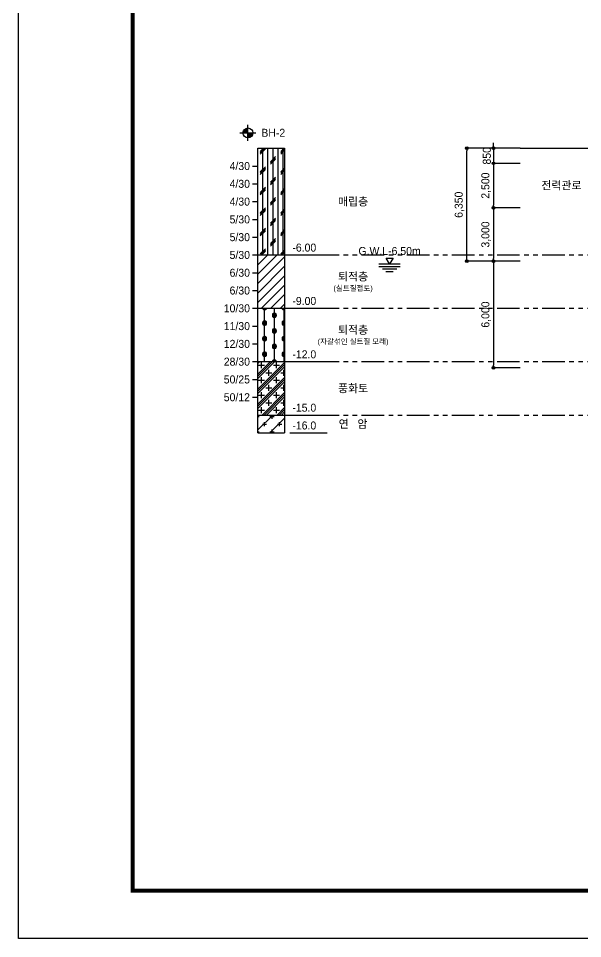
# Model space of a CAD drawing. Header units: millimetres. Extents: x 1073475 to 2890243, y -1340830 to -367733.
# Drawn here: x 2082883 to 2114618, y -456833 to -405093 of the extents above; entities that cross this region are included whole.
import ezdxf
from ezdxf.enums import TextEntityAlignment as Align

# ---------------------------------------------------------------- set-up
doc = ezdxf.new("R2010")
doc.units = ezdxf.units.MM
doc.header["$LTSCALE"] = 50
doc.header["$PDMODE"] = 3
doc.header["$PDSIZE"] = 100
doc.linetypes.add('PHANTOM', pattern=[63.5, 31.75, -6.35, 6.35, -6.35, 6.35, -6.35])
doc.layers.get('Defpoints').update_dxf_attribs({"color": 151})
for name, color, linetype in [('11', 11, 'Continuous'), ('C-DIM', 7, 'Continuous'), ('CIP', 1, 'Continuous'), ('TEX', 3, 'Continuous'), ('TEXT', 3, 'Continuous'), ('주상도', 7, 'Continuous'), ('주상도0', 222, 'Continuous')]:
    doc.layers.add(name, color=color, linetype=linetype)
doc.styles.add('$0$돋움', font='')
doc.styles.add('RXHG', font='arial.ttf')
doc.styles.add('돋움', font='')
doc.styles.get('$0$돋움').set_extended_font_data('Dotum')
doc.styles.get('돋움').set_extended_font_data('Dotum')
doc.dimstyles.new('SAM-300', dxfattribs={"dimscale": 1.5, "dimtxt": 300, "dimasz": 100, "dimexe": 70, "dimexo": 0, "dimgap": 100, "dimtad": 1, "dimdec": 0, "dimzin": 0, "dimdsep": 46, "dimlunit": 6, "dimtxsty": '돋움', "dimblk": 'ORIGIN', "dimcen": 100, "dimclrd": 1, "dimclre": 1, "dimclrt": 7, "dimadec": 0, "dimazin": 0, "dimtfac": 1, "dimtdec": 0, "dimtix": 1, "dimtmove": 2, "dimatfit": 3, "dimfxl": 70, "dimtolj": 1, "dimtzin": 0, "dimlwd": -1, "dimlwe": -1, "dimarcsym": 0})

# ---------------------------------------------------------------- blocks, each defined once
blk = doc.blocks.new('dbox')
at = {"layer": '11'}
for p, q in [((4288, 1800), (4288, 57600)), ((81088, 1800), (4288, 1800))]:
    blk.add_line(p, q, dxfattribs=at)
at = {"layer": '11', "const_width": 150}
blk.add_lwpolyline([(81088, 1800), (4288, 1800), (4288, 57600), (81088, 57600)], close=True, dxfattribs=at)
at = {"layer": 'TEXT', "color": 7}
for p, q in [((0, 0), (0, 59400)), ((84100, 0), (0, 0))]:
    blk.add_line(p, q, dxfattribs=at)
at = {"layer": 'TEX', "color": 6, "linetype": 'Continuous', "style": 'RXHG', "width": 1}
for tag, p in [('일자', (76628, 15972)), ('축척', (76628, 13925)), ('설계번호', (76684, 12170))]:
    blk.add_attdef(tag, p, '', height=300, dxfattribs=at)
at = {"layer": 'TEX', "color": 7, "linetype": 'Continuous', "style": 'RXHG', "width": 1}
blk.add_attdef('파일명', (81840, 4453), '', height=300, rotation=90, dxfattribs=at)
at = {"layer": 'TEX', "linetype": 'Continuous', "style": 'RXHG', "width": 1}
for tag, p in [('도면명-1', (77799, 3389)), ('도면명-2', (77799, 2662))]:
    blk.add_attdef(tag, text='', height=400, dxfattribs=at).set_placement(p, align=Align.CENTER)
blk = doc.blocks.new('_Origin')
at = {"color": 0, "linetype": 'ByBlock', "lineweight": -2}
blk.add_line((0, 0), (-1, 0), dxfattribs=at)
blk.add_circle((0, 0), 0.5, dxfattribs=at)
blk = doc.blocks.new('*D198')
at = {"layer": 'C-DIM', "color": 1, "ltscale": 0.2, "transparency": 16777216}
for p, q in [((2109609, -412244), (2109609, -412094)), ((2111109, -412394), (2109504, -412394)), ((2109609, -412394), (2109609, -413244)), ((2111109, -413244), (2109504, -413244)), ((2109609, -413394), (2109609, -413544))]:
    blk.add_line(p, q, dxfattribs=at)
at = {"layer": 'Defpoints', "color": 0, "ltscale": 0.2, "transparency": 16777216}
for p in [(2111109, -412394), (2109609, -413244), (2111109, -413244)]:
    blk.add_point(p, dxfattribs=at)
at = {"layer": 'C-DIM', "color": 1, "ltscale": 0.2, "transparency": 16777216, "xscale": 150, "yscale": 150, "zscale": 150}
for p, rotation in [((2109609, -412394), 270), ((2109609, -413244), 90)]:
    blk.add_blockref('_Origin', p, dxfattribs=dict(at, rotation=rotation))
at = {"layer": 'C-DIM', "color": 7, "ltscale": 0.2, "transparency": 16777216, "insert": (2109233, -412819), "char_height": 450, "attachment_point": 5, "rotation": 90, "style": '돋움'}
blk.add_mtext('\\A1;850', dxfattribs=at)
blk = doc.blocks.new('*D199')
at = {"layer": 'C-DIM', "color": 1, "ltscale": 0.2, "transparency": 16777216}
for p, q in [((2111109, -413244), (2109504, -413244)), ((2109609, -413394), (2109609, -415594)), ((2111109, -415744), (2109504, -415744))]:
    blk.add_line(p, q, dxfattribs=at)
at = {"layer": 'Defpoints', "color": 0, "ltscale": 0.2, "transparency": 16777216}
for p in [(2111109, -413244), (2109609, -415744), (2111109, -415744)]:
    blk.add_point(p, dxfattribs=at)
at = {"layer": 'C-DIM', "color": 1, "ltscale": 0.2, "transparency": 16777216, "xscale": 150, "yscale": 150, "zscale": 150}
for p, rotation in [((2109609, -413244), 90), ((2109609, -415744), 270)]:
    blk.add_blockref('_Origin', p, dxfattribs=dict(at, rotation=rotation))
at = {"layer": 'C-DIM', "color": 7, "ltscale": 0.2, "transparency": 16777216, "insert": (2109190, -414494), "char_height": 450, "attachment_point": 5, "rotation": 90, "style": '돋움'}
blk.add_mtext('\\A1;2,500', dxfattribs=at)
blk = doc.blocks.new('*D200')
at = {"layer": 'C-DIM', "color": 1, "ltscale": 0.2, "transparency": 16777216}
for p, q in [((2111109, -415744), (2109504, -415744)), ((2109609, -415894), (2109609, -418594)), ((2111109, -418744), (2109504, -418744))]:
    blk.add_line(p, q, dxfattribs=at)
at = {"layer": 'Defpoints', "color": 0, "ltscale": 0.2, "transparency": 16777216}
for p in [(2111109, -415744), (2109609, -418744), (2111109, -418744)]:
    blk.add_point(p, dxfattribs=at)
at = {"layer": 'C-DIM', "color": 1, "ltscale": 0.2, "transparency": 16777216, "xscale": 150, "yscale": 150, "zscale": 150}
for p, rotation in [((2109609, -415744), 90), ((2109609, -418744), 270)]:
    blk.add_blockref('_Origin', p, dxfattribs=dict(at, rotation=rotation))
at = {"layer": 'C-DIM', "color": 7, "ltscale": 0.2, "transparency": 16777216, "insert": (2109190, -417244), "char_height": 450, "attachment_point": 5, "rotation": 90, "style": '돋움'}
blk.add_mtext('\\A1;3,000', dxfattribs=at)
blk = doc.blocks.new('*D201')
at = {"layer": 'C-DIM', "color": 1, "ltscale": 0.2, "transparency": 16777216}
for p, q in [((2109609, -412394), (2108004, -412394)), ((2108109, -418594), (2108109, -412544)), ((2109609, -418744), (2108004, -418744))]:
    blk.add_line(p, q, dxfattribs=at)
at = {"layer": 'Defpoints', "color": 0, "ltscale": 0.2, "transparency": 16777216}
for p in [(2108109, -412394), (2109609, -412394), (2109609, -418744)]:
    blk.add_point(p, dxfattribs=at)
at = {"layer": 'C-DIM', "color": 1, "ltscale": 0.2, "transparency": 16777216, "xscale": 150, "yscale": 150, "zscale": 150}
for p, rotation in [((2108109, -412394), 90), ((2108109, -418744), 270)]:
    blk.add_blockref('_Origin', p, dxfattribs=dict(at, rotation=rotation))
at = {"layer": 'C-DIM', "color": 7, "ltscale": 0.2, "transparency": 16777216, "insert": (2107690, -415569), "char_height": 450, "attachment_point": 5, "rotation": 90, "style": '돋움'}
blk.add_mtext('\\A1;6,350', dxfattribs=at)
blk = doc.blocks.new('*D202')
at = {"layer": 'C-DIM', "color": 1, "ltscale": 0.2, "transparency": 16777216}
for p, q in [((2111109, -418744), (2109504, -418744)), ((2109609, -418894), (2109609, -424594)), ((2111109, -424744), (2109504, -424744))]:
    blk.add_line(p, q, dxfattribs=at)
at = {"layer": 'Defpoints', "color": 0, "ltscale": 0.2, "transparency": 16777216}
for p in [(2111109, -418744), (2109609, -424744), (2111109, -424744)]:
    blk.add_point(p, dxfattribs=at)
at = {"layer": 'C-DIM', "color": 1, "ltscale": 0.2, "transparency": 16777216, "xscale": 150, "yscale": 150, "zscale": 150}
for p, rotation in [((2109609, -418744), 90), ((2109609, -424744), 270)]:
    blk.add_blockref('_Origin', p, dxfattribs=dict(at, rotation=rotation))
at = {"layer": 'C-DIM', "color": 7, "ltscale": 0.2, "transparency": 16777216, "insert": (2109190, -421744), "char_height": 450, "attachment_point": 5, "rotation": 90, "style": '돋움'}
blk.add_mtext('\\A1;6,000', dxfattribs=at)
blk = doc.blocks.new('bh-2')
at = {"layer": '주상도'}
h = blk.add_hatch(color=0, dxfattribs=at)
h.paths.add_polyline_path([(-1315, 1142, 0.414214), (-1592, 864), (-1315, 864)])
h.paths.add_polyline_path([(-1315, 864), (-1315, 587, 0.414214), (-1037, 864)])
h = blk.add_hatch(dxfattribs=at)
h.set_pattern_fill('CORK', color=0, scale=2304, angle=90, style=0)
h.set_pattern_definition([(90, (-406087.6, -213853.86), (-288, 2e-14), []), (225, (-405943.6, -213709.86), (576, -576), [407.2935, -407.2935]), (225, (-405943.6, -213637.86), (576, -576), [407.2935, -407.2935]), (225, (-405943.6, -213565.86), (576, -576), [407.2935, -407.2935])])
h.paths.add_polyline_path([(750, -6000), (750, 0), (-750, 0), (-750, -6000)])
h = blk.add_hatch(dxfattribs=at)
h.set_pattern_fill('ANSI31', color=0, scale=3000, style=0)
h.set_pattern_definition([(45, (-405980.34, -212353.86), (-265.16504, 265.16504), [])])
h.paths.add_polyline_path([(750, -6000), (-750, -6000), (-750, -9000), (750, -9000)])
h = blk.add_hatch(dxfattribs=at)
h.set_pattern_fill('SMCR', color=0, scale=175, style=0)
h.set_pattern_definition([(0, (-405805.1, -212342.4), (0, 875), [73.5, -1020.25]), (0, (-405836.75, -212328.4), (0, 875), [136.85, -956.9]), (0, (-405855.6, -212314.4), (0, 875), [174.615, -919.135]), (0, (-405869.2, -212300.4), (0, 875), [201.705, -892.045]), (0, (-405879.34, -212286.4), (0, 875), [222.0575, -871.6925]), (0, (-405887, -212272.4), (0, 875), [237.405, -856.345]), (0, (-405892.7, -212258.4), (0, 875), [248.6925, -845.0575]), (0, (-405896.55, -212244.4), (0, 875), [256.4625, -837.2875]), (0, (-405898.8, -212230.4), (0, 875), [260.995, -832.755]), (0, (-405899.6, -212216.4), (0, 875), [262.5, -831.25]), (0, (-405898.8, -212202.4), (0, 875), [260.995, -832.755]), (0, (-405896.55, -212188.4), (0, 875), [256.4625, -837.2875]), (0, (-405892.7, -212174.4), (0, 875), [248.6925, -845.0575]), (0, (-405887, -212160.4), (0, 875), [237.405, -856.345]), (0, (-405879.34, -212146.4), (0, 875), [222.0575, -871.6925]), (0, (-405869.2, -212132.4), (0, 875), [201.705, -892.045]), (0, (-405855.6, -212118.4), (0, 875), [174.615, -919.135]), (0, (-405836.75, -212104.4), (0, 875), [136.85, -956.9]), (0, (-405805.1, -212090.4), (0, 875), [73.5, -1020.25]), (0, (-405258.2, -211904.9), (0, 875), [73.5, -1020.25]), (0, (-405289.9, -211890.9), (0, 875), [136.85, -956.9]), (0, (-405308.8, -211876.9), (0, 875), [174.615, -919.135]), (0, (-405322.3, -211862.9), (0, 875), [201.705, -892.045]), (0, (-405332.5, -211848.9), (0, 875), [222.0575, -871.6925]), (0, (-405340.15, -211834.9), (0, 875), [237.405, -856.345]), (0, (-405345.8, -211820.9), (0, 875), [248.6925, -845.0575]), (0, (-405349.7, -211806.9), (0, 875), [256.4625, -837.2875]), (0, (-405351.95, -211792.9), (0, 875), [260.995, -832.755]), (0, (-405352.7, -211778.9), (0, 875), [262.5, -831.25]), (0, (-405351.95, -211764.9), (0, 875), [260.995, -832.755]), (0, (-405349.7, -211750.9), (0, 875), [256.4625, -837.2875]), (0, (-405345.8, -211736.9), (0, 875), [248.6925, -845.0575]), (0, (-405340.15, -211722.9), (0, 875), [237.405, -856.345]), (0, (-405332.5, -211708.9), (0, 875), [222.0575, -871.6925]), (0, (-405322.3, -211694.9), (0, 875), [201.705, -892.045]), (0, (-405308.8, -211680.9), (0, 875), [174.615, -919.135]), (0, (-405289.9, -211666.9), (0, 875), [136.85, -956.9]), (0, (-405258.2, -211652.9), (0, 875), [73.5, -1020.25]), (90, (-405768.3, -212653.86), (-546.875, 3e-14), [])])
h.paths.add_polyline_path([(750, -9000), (-750, -9000), (-750, -12000), (750, -12000)])
h = blk.add_hatch(dxfattribs=at)
h.set_pattern_fill('HWR', color=0, scale=112.21875, style=0, pattern_type=2)
h.set_pattern_definition([(45, (-248107.5, -25924.9), (-421.875, 421.875), []), (45, (-248229, -25924.9), (-421.875, 421.875), []), (45, (-248350.5, -25924.9), (-421.875, 421.875), []), (0, (-247975.87, -25924.9), (421.875, 421.875), [337.5, -506.25]), (90, (-247807.1, -26093.64), (-421.875, 421.875), [337.5, -506.25])])
h.paths.add_polyline_path([(750, -12000), (-750, -12000), (-750, -15000), (750, -15000)])
h = blk.add_hatch(dxfattribs=at)
h.set_pattern_fill('YYST', color=0, scale=144, style=0)
h.set_pattern_definition([(45, (-405980.34, -211853.86), (-424.2675, 424.2675), []), (0, (-405804.75, -211985.04), (424.2096, 424.2096), [237.5568, -610.8624]), (90, (-405686, -212103.83), (-424.2096, 424.2096), [237.5568, -610.8624])])
h.paths.add_polyline_path([(750, -15000), (-750, -15000), (-750, -16000), (750, -16000)])
at = {"layer": '주상도', "color": 0}
for p, q in [((-1315, 418), (-1315, 1311)), ((-1761, 864), (-868, 864)), ((-750, -16000), (-750, 0)), ((-750, 0), (750, 0)), ((750, 0), (750, -16000)), ((-1050, -1000), (-750, -1000)), ((-1050, -2000), (-750, -2000)), ((-1050, -3000), (-750, -3000)), ((-1050, -4000), (-750, -4000)), ((-1050, -5000), (-750, -5000)), ((-1050, -6000), (-750, -6000)), ((-750, -6000), (750, -6000)), ((1050, -6000), (3150, -6000)), ((6652, -6500), (6458, -6174)), ((6458, -6174), (6846, -6174)), ((6846, -6174), (6652, -6500)), ((6048, -6500), (7256, -6500)), ((6048, -6641), (7256, -6641)), ((-1050, -7000), (-750, -7000)), ((6249, -6781), (7054, -6781)), ((6451, -6922), (6853, -6922)), ((-1050, -8000), (-750, -8000)), ((-1050, -9000), (-750, -9000)), ((-750, -9000), (750, -9000)), ((1050, -9000), (3150, -9000)), ((-1050, -10000), (-750, -10000)), ((-1050, -11000), (-750, -11000)), ((-1050, -12000), (-750, -12000)), ((-750, -12000), (750, -12000)), ((1050, -12000), (3150, -12000)), ((-1050, -13000), (-750, -13000)), ((-1050, -14000), (-750, -14000)), ((-750, -15000), (750, -15000)), ((1050, -15000), (3150, -15000)), ((-750, -16000), (750, -16000)), ((1050, -16000), (3150, -16000))]:
    blk.add_line(p, q, dxfattribs=at)
blk.add_circle((-1315, 864), 277, dxfattribs=at)
at = {"layer": '주상도', "color": 0, "style": '돋움'}
blk.add_text('BH-2', height=450, dxfattribs=at).set_placement((111, 643), align=Align.CENTER)
for s, p in [('4/30', (-1200, -1000)), ('4/30', (-1200, -2000)), ('4/30', (-1200, -3000)), ('5/30', (-1200, -4000)), ('5/30', (-1200, -5000)), ('5/30', (-1200, -6000)), ('6/30', (-1200, -7000)), ('6/30', (-1200, -8000)), ('10/30', (-1200, -9000)), ('11/30', (-1200, -10000)), ('12/30', (-1200, -11000)), ('28/30', (-1200, -12000)), ('50/25', (-1200, -13000)), ('50/12', (-1200, -14000))]:
    blk.add_text(s, height=450, dxfattribs=at).set_placement(p, align=Align.MIDDLE_RIGHT)
for s, height, p in [('매립층', 450, (4600, -3000)), ('G.W.L-6.50m', 450, (6652, -5777)), ('퇴적층', 450, (4600, -7216)), ('(실트질점토)', 300, (4600, -7866)), ('퇴적층', 450, (4600, -10216)), ('(자갈섞인 실트질 모래)', 300, (4600, -10866)), ('풍화토', 450, (4600, -13500)), ('연   암', 450, (4600, -15500))]:
    blk.add_text(s, height=height, dxfattribs=at).set_placement(p, align=Align.MIDDLE_CENTER)
for s, p in [('-6.00', (1186, -5587)), ('-9.00', (1186, -8587)), ('-12.0', (1186, -11587)), ('-15.0', (1186, -14587)), ('-16.0', (1186, -15587))]:
    blk.add_text(s, height=450, dxfattribs=at).set_placement(p, align=Align.MIDDLE_LEFT)

msp = doc.modelspace()

# ---------------------------------------------------------------- linework, layer by layer
at = {"ltscale": 0.2}
msp.add_line((2111108.6, -412393.5), (2132815.9, -412393.5), dxfattribs=at)
at = {"layer": 'CIP', "ltscale": 0.2}
msp.add_lwpolyline([(2089315.4, -370433.1), (2194895.7, -370433.1), (2194895.7, -454133.1), (2089315.4, -454133.1)], close=True, dxfattribs=at)
at = {"layer": '주상도0', "linetype": 'PHANTOM', "ltscale": 0.8}
for points in [[(2097108, -418393.5), (2132815.9, -418393.5)], [(2097108, -421393.5), (2132815.9, -421393.5)], [(2097108, -424393.5), (2132815.9, -424393.5)], [(2097108, -427393.5), (2132815.9, -427393.5)]]:
    msp.add_lwpolyline(points, dxfattribs=at)

# ---------------------------------------------------------------- block references
at = {"xscale": 1.5, "yscale": 1.5, "zscale": 1.5}
msp.add_blockref('dbox', (2082882.7, -456833.1), dxfattribs=at)
at = {"layer": '주상도'}
msp.add_blockref('bh-2', (2097108, -412393.5), dxfattribs=at)

# ---------------------------------------------------------------- texts
at = {"layer": 'C-DIM', "color": 7, "style": '$0$돋움'}
msp.add_text('전력관로', height=450, dxfattribs=at).set_placement((2114558.8, -414481.7), align=Align.MIDDLE_RIGHT)

# ---------------------------------------------------------------- dimensions: what is measured, and where the dimension line sits
at = {"layer": 'C-DIM', "ltscale": 0.2}
for base, p1, p2, picture, middle in [((2108108.6, -412393.5), (2109608.6, -418743.5), (2109608.6, -412393.5), '*D201', (2107689.9, -415568.5)), ((2109608.6, -413243.5), (2111108.6, -412393.5), (2111108.6, -413243.5), '*D198', (2109233.3, -412818.5)), ((2109608.6, -415743.5), (2111108.6, -413243.5), (2111108.6, -415743.5), '*D199', (2109189.9, -414493.5)), ((2109608.6, -418743.5), (2111108.6, -415743.5), (2111108.6, -418743.5), '*D200', (2109189.9, -417243.5)), ((2109608.6, -424743.5), (2111108.6, -418743.5), (2111108.6, -424743.5), '*D202', (2109189.9, -421743.5))]:
    dim = msp.add_linear_dim(base=base, p1=p1, p2=p2, angle=90, dimstyle='SAM-300', dxfattribs=at)
    dim.commit()
    dim.dimension.update_dxf_attribs({"geometry": picture, "text_midpoint": middle})

doc.saveas('drawing.dxf')
